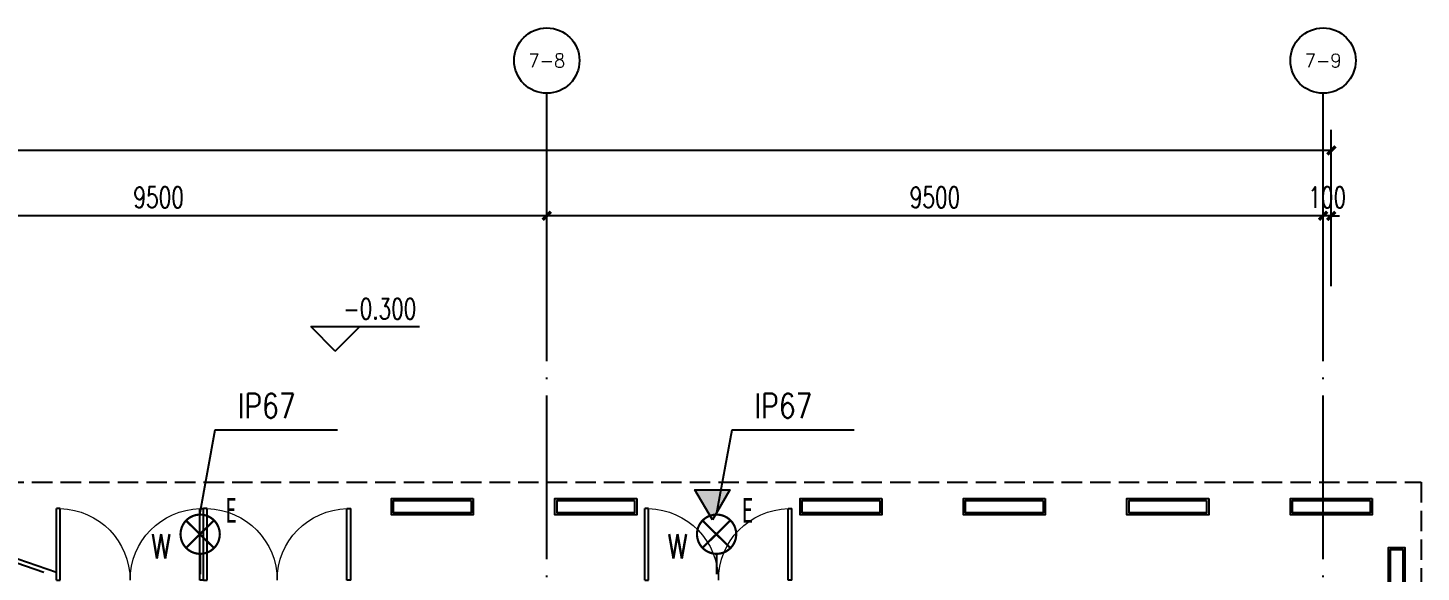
# Model space of a CAD drawing. Extents: x -621157 to 1764546, y -106808 to 741893.
# Drawn here: x 52531 to 69581, y 40100 to 46760 of the extents above; entities that cross this region are included whole.
import ezdxf
from ezdxf.enums import TextEntityAlignment as Align

# ---------------------------------------------------------------- set-up
doc = ezdxf.new("R2010")
doc.units = 0
doc.header["$LTSCALE"] = 1000
doc.header["$MEASUREMENT"] = 0
for name, pattern in [('DASH', [0.35, 0.25, -0.1]), ('XREF-A-101-平面图_t3$0$DASH', [0.35, 0.25, -0.1]), ('XREF-A-101-平面图_t3$0$DOTE', [2.42, 2, -0.2, 0.02, -0.2])]:
    doc.linetypes.add(name, pattern=pattern)
for name, color, linetype in [('0-底图', 7, 'Continuous'), ('AXIS_TEXT', 7, 'Continuous'), ('EQUIP-照明', 3, 'Continuous'), ('SIG_TEXT', 2, 'Continuous'), ('WIRE-应急', 4, 'DASH'), ('XREF-A-101-平面图_t3$0$A-DIM_ELEV', 8, 'Continuous'), ('XREF-A-101-平面图_t3$0$A-DOTE', 8, 'Continuous'), ('XREF-A-101-平面图_t3$0$A-SEE', 8, 'Continuous'), ('XREF-A-101-平面图_t3$0$A-SURFACE', 8, 'Continuous'), ('XREF-A-101-平面图_t3$0$A-WINDOW', 8, 'Continuous'), ('XREF-A-101-平面图_t3$0$AXIS', 8, 'Continuous'), ('XREF-A-101-平面图_t3$0$PUB_HATCH', 8, 'Continuous'), ('XREF-A-101-平面图_t3$0$PUB_TEXT', 8, 'Continuous'), ('设备-照明', 3, 'Continuous')]:
    doc.layers.add(name, color=color, linetype=linetype)
doc.styles.add('_TEL_DIM', font='SIMPLEX', dxfattribs={"width": 0.8, "height": 3.5, "bigfont": 'HZTXT'})
doc.styles.add('COMPLEX', font='COMPLEX')
doc.styles.add('DIM_FONT', font='ROMANS', dxfattribs={"width": 0.8, "bigfont": 'HZDXC'})
doc.styles.get("Standard").update_dxf_attribs({"font": 'romans.shx', "bigfont": 'HZDXC.SHX'})
doc.styles.add('STYLE1', font='simhei.ttf')
doc.styles.add('XREF-A-101-平面图_t3$0$A-AXIS-LABEL', font='COMPLEX', dxfattribs={"bigfont": 'GBCBIG'})
doc.styles.add('XREF-A-101-平面图_t3$0$A-DIM_T3', font='SIMPLEX', dxfattribs={"width": 0.705882, "bigfont": 'GBCBIG'})
doc.styles.add('XREF-A-101-平面图_t3$0$A-STANDARD', font='SIMPLEX', dxfattribs={"bigfont": 'GBCBIG'})
doc.dimstyles.new('XREF-A-101-平面图_t3$0$A-DIM-100', dxfattribs={"dimscale": 100, "dimtxt": 2.55, "dimasz": 1, "dimexe": 2.5, "dimexo": 3, "dimgap": 1, "dimtad": 1, "dimdec": 0, "dimzin": 0, "dimdsep": 46, "dimtxsty": 'XREF-A-101-平面图_t3$0$A-DIM_T3', "dimblk": 'XREF-A-101-平面图_t3$0$_ArchTick', "dimcen": 0.09, "dimclrt": 7, "dimazin": 2, "dimtfac": 1, "dimtdec": 0, "dimtix": 1, "dimtmove": 2, "dimatfit": 3, "dimfxl": 0, "dimtolj": 1, "dimtzin": 0, "dimarcsym": 0})

# ---------------------------------------------------------------- blocks, each defined once
blk = doc.blocks.new('XREF-A-101-平面图_t3$0$_ArchTick')
at = {"color": 0, "linetype": 'ByBlock', "const_width": 0.4}
blk.add_lwpolyline([(-0.5, -0.5), (0.5, 0.5)], dxfattribs=at)
blk = doc.blocks.new('*D25411')
at = {"layer": 'Defpoints', "color": 0}
for p in [(66500, 44460), (66500, 43300), (66600, 43300)]:
    blk.add_point(p, dxfattribs=at)
at = {"layer": 'XREF-A-101-平面图_t3$0$AXIS', "color": 0, "lineweight": -2}
for p, q in [((66500, 43600), (66500, 44710)), ((66600, 43600), (66600, 44710)), ((66500, 44460), (66400, 44460)), ((66600, 44460), (66500, 44460)), ((66600, 44460), (66700, 44460))]:
    blk.add_line(p, q, dxfattribs=at)
at = {"layer": 'XREF-A-101-平面图_t3$0$AXIS', "color": 0, "linetype": 'ByBlock', "lineweight": -2, "xscale": 100, "yscale": 100, "zscale": 100}
blk.add_blockref('XREF-A-101-平面图_t3$0$_ArchTick', (66500, 44460), dxfattribs=at)
at = {"layer": 'XREF-A-101-平面图_t3$0$AXIS', "color": 0, "linetype": 'ByBlock', "lineweight": -2, "xscale": 100, "yscale": 100, "zscale": 100, "rotation": 180}
blk.add_blockref('XREF-A-101-平面图_t3$0$_ArchTick', (66600, 44460), dxfattribs=at)
at = {"layer": 'XREF-A-101-平面图_t3$0$AXIS', "color": 7, "insert": (66550, 44687), "char_height": 255, "attachment_point": 5, "style": 'XREF-A-101-平面图_t3$0$A-DIM_T3'}
blk.add_mtext('\\A1;100', dxfattribs=at)
blk = doc.blocks.new('*D25412')
at = {"layer": 'Defpoints', "color": 0}
for p in [(57000, 44460), (57000, 43300), (66500, 43300)]:
    blk.add_point(p, dxfattribs=at)
at = {"layer": 'XREF-A-101-平面图_t3$0$AXIS', "color": 0, "lineweight": -2}
for p, q in [((57000, 43600), (57000, 44710)), ((66500, 43600), (66500, 44710)), ((66500, 44460), (57000, 44460))]:
    blk.add_line(p, q, dxfattribs=at)
at = {"layer": 'XREF-A-101-平面图_t3$0$AXIS', "color": 0, "linetype": 'ByBlock', "lineweight": -2, "xscale": 100, "yscale": 100, "zscale": 100, "rotation": 180}
blk.add_blockref('XREF-A-101-平面图_t3$0$_ArchTick', (57000, 44460), dxfattribs=at)
at = {"layer": 'XREF-A-101-平面图_t3$0$AXIS', "color": 0, "linetype": 'ByBlock', "lineweight": -2, "xscale": 100, "yscale": 100, "zscale": 100}
blk.add_blockref('XREF-A-101-平面图_t3$0$_ArchTick', (66500, 44460), dxfattribs=at)
at = {"layer": 'XREF-A-101-平面图_t3$0$AXIS', "color": 7, "insert": (61750, 44687), "char_height": 255, "attachment_point": 5, "style": 'XREF-A-101-平面图_t3$0$A-DIM_T3'}
blk.add_mtext('\\A1;9500', dxfattribs=at)
blk = doc.blocks.new('*D25413')
at = {"layer": 'Defpoints', "color": 0}
for p in [(47500, 44460), (47500, 43300), (57000, 43300)]:
    blk.add_point(p, dxfattribs=at)
at = {"layer": 'XREF-A-101-平面图_t3$0$AXIS', "color": 0, "lineweight": -2}
for p, q in [((47500, 43600), (47500, 44710)), ((57000, 43600), (57000, 44710)), ((57000, 44460), (47500, 44460))]:
    blk.add_line(p, q, dxfattribs=at)
at = {"layer": 'XREF-A-101-平面图_t3$0$AXIS', "color": 0, "linetype": 'ByBlock', "lineweight": -2, "xscale": 100, "yscale": 100, "zscale": 100, "rotation": 180}
blk.add_blockref('XREF-A-101-平面图_t3$0$_ArchTick', (47500, 44460), dxfattribs=at)
at = {"layer": 'XREF-A-101-平面图_t3$0$AXIS', "color": 0, "linetype": 'ByBlock', "lineweight": -2, "xscale": 100, "yscale": 100, "zscale": 100}
blk.add_blockref('XREF-A-101-平面图_t3$0$_ArchTick', (57000, 44460), dxfattribs=at)
at = {"layer": 'XREF-A-101-平面图_t3$0$AXIS', "color": 7, "insert": (52250, 44687), "char_height": 255, "attachment_point": 5, "style": 'XREF-A-101-平面图_t3$0$A-DIM_T3'}
blk.add_mtext('\\A1;9500', dxfattribs=at)
blk = doc.blocks.new('_AXISO')
blk.add_circle((0, 0), 0.5)
at = {"layer": 'AXIS_TEXT', "style": 'COMPLEX'}
blk.add_attdef('A', text='', height=0.56, dxfattribs=at).set_placement((-0.25, -0.28), (0.25, -0.28), align=Align.FIT)
blk = doc.blocks.new('*D25422')
at = {"layer": 'Defpoints', "color": 0}
for p in [(-300, 45260), (-300, 43300), (66600, 43300)]:
    blk.add_point(p, dxfattribs=at)
at = {"layer": 'XREF-A-101-平面图_t3$0$AXIS', "color": 0, "lineweight": -2}
for p, q in [((-300, 43600), (-300, 45510)), ((66600, 43600), (66600, 45510)), ((66600, 45260), (-300, 45260))]:
    blk.add_line(p, q, dxfattribs=at)
at = {"layer": 'XREF-A-101-平面图_t3$0$AXIS', "color": 0, "linetype": 'ByBlock', "lineweight": -2, "xscale": 100, "yscale": 100, "zscale": 100, "rotation": 180}
blk.add_blockref('XREF-A-101-平面图_t3$0$_ArchTick', (-300, 45260), dxfattribs=at)
at = {"layer": 'XREF-A-101-平面图_t3$0$AXIS', "color": 0, "linetype": 'ByBlock', "lineweight": -2, "xscale": 100, "yscale": 100, "zscale": 100}
blk.add_blockref('XREF-A-101-平面图_t3$0$_ArchTick', (66600, 45260), dxfattribs=at)
at = {"layer": 'XREF-A-101-平面图_t3$0$AXIS', "color": 7, "insert": (33150, 45487), "char_height": 255, "attachment_point": 5, "style": 'XREF-A-101-平面图_t3$0$A-DIM_T3'}
blk.add_mtext('\\A1;66900', dxfattribs=at)
blk = doc.blocks.new('XREF-A-101-平面图_t3$0$bz1')
at = {"layer": 'XREF-A-101-平面图_t3$0$PUB_HATCH'}
h = blk.add_hatch(color=1, dxfattribs=at)
h.dxf.hatch_style = 1
h.paths.add_polyline_path([(4866032, -641203), (4865818, -641573), (4866245, -641573)])
at = {"layer": 'XREF-A-101-平面图_t3$0$PUB_TEXT', "color": 1}
blk.add_lwpolyline([(4866032, -641203), (4865818, -641573), (4866245, -641573)], close=True, dxfattribs=at)
blk = doc.blocks.new('XREF-A-101-平面图_t3$0$G$C34B60025')
at = {"xscale": -1, "rotation": 180}
blk.add_blockref('XREF-A-101-平面图_t3$0$bz1', (-4807106, -740365), dxfattribs=at)
blk = doc.blocks.new('XREF-A-101-平面图_t3$0$DOOR2DLIB$SYSLIB$00000108')
at = {"color": 0}
for p, q in [((-0.5, 0), (-0.5, 0.4875)), ((-0.475, 0.4875), (-0.5, 0.4875)), ((-0.475, 0), (-0.475, 0.4875)), ((0.475, 0), (0.475, 0.4875)), ((0.475, 0.4875), (0.5, 0.4875)), ((0.5, 0), (0.5, 0.4875)), ((-0.5, 0), (-0.475, 0)), ((0.5, 0), (0.475, 0))]:
    blk.add_line(p, q, dxfattribs=at)
at = {"color": 0, "lineweight": 13}
for centre, start, end in [((-0.4875, 0), 0, 88.53072), ((0.4875, 0), 91.46928, 180)]:
    blk.add_arc(centre, 0.4875, start, end, dxfattribs=at)
blk = doc.blocks.new('HC002633132082')
at = {"layer": 'EQUIP-照明', "color": 0, "linetype": 'Continuous', "const_width": 0.267}
blk.add_lwpolyline([(-2.37, 0, 1), (2.43, 0, 1)], format="xyb", close=True, dxfattribs=at)
for points in [[(-1.7, 1.67), (1.7, -1.67)], [(-1.7, -1.67), (-1.7, -1.67), (1.7, 1.67)]]:
    blk.add_lwpolyline(points, dxfattribs=at)
at = {"layer": 'EQUIP-照明', "color": 0}
blk.add_point((0, 0), dxfattribs=at)
at = {"color": 0, "width": 0.7}
blk.add_attdef('PSFHATT', (4.48, -2.4), '', height=0.025, dxfattribs=at)
at = {"layer": 'EQUIP-照明', "color": 0, "style": 'STYLE1', "width": 0.7}
blk.add_text('E', height=3, dxfattribs=at).set_placement((3.81, 1.42), align=Align.CENTER)
at = {"layer": 'EQUIP-照明', "color": 0, "style": '_TEL_DIM', "flags": 1}
blk.add_attdef('A', text='', height=0.0001, dxfattribs=at).set_placement((0.03, 0), align=Align.MIDDLE_CENTER)
blk = doc.blocks.new('XREF-A-101-平面图_t3$0$轴网')
at = {"layer": 'XREF-A-101-平面图_t3$0$A-DOTE', "linetype": 'XREF-A-101-平面图_t3$0$DOTE'}
for p, q in [((57000, -3300), (57000, 43300)), ((66500, -3300), (66500, 43300))]:
    blk.add_line(p, q, dxfattribs=at)
at = {"layer": 'XREF-A-101-平面图_t3$0$AXIS'}
for p, q in [((57000, 43300), (57000, 45959.5)), ((66500, 43300), (66500, 45959.5))]:
    blk.add_line(p, q, dxfattribs=at)
ref = blk.add_blockref('_AXISO', (57000, 46359.5), dxfattribs=dict(at, xscale=800, yscale=800, zscale=800))
ref.add_attrib('A', '7-8', dxfattribs={"color": 7, "height": 168.54, "style": 'XREF-A-101-平面图_t3$0$A-AXIS-LABEL', "width": 0.933333}).set_placement((56775.3, 46275.2), (57224.7, 46275.2), align=Align.FIT)
ref = blk.add_blockref('_AXISO', (66500, 46359.5), dxfattribs=dict(at, xscale=800, yscale=800, zscale=800))
ref.add_attrib('A', '7-9', dxfattribs={"color": 7, "height": 168.54, "style": 'XREF-A-101-平面图_t3$0$A-AXIS-LABEL', "width": 0.933333}).set_placement((66275.3, 46275.2), (66724.7, 46275.2), align=Align.FIT)
for p1, p2, distance, picture, middle in [((66600, 43300), (-300, 43300), -1959.5, '*D25422', (33150, 45487)), ((57000, 43300), (47500, 43300), -1159.5, '*D25413', (52250, 44687)), ((66500, 43300), (57000, 43300), -1159.5, '*D25412', (61750, 44687)), ((66600, 43300), (66500, 43300), -1159.5, '*D25411', (66550, 44687))]:
    dim = blk.add_aligned_dim(p1=p1, p2=p2, distance=distance, dimstyle='XREF-A-101-平面图_t3$0$A-DIM-100', dxfattribs=at)
    dim.commit()
    dim.dimension.update_dxf_attribs({"geometry": picture, "text_midpoint": middle})
blk = doc.blocks.new('XREF-A-101-平面图_t3')
at = {"layer": 'XREF-A-101-平面图_t3$0$A-DIM_ELEV'}
for p, q in [((254412, 42805), (254112, 43105)), ((254112, 43105), (255442, 43105)), ((254412, 42805), (254712, 43105))]:
    blk.add_line(p, q, dxfattribs=at)
at = {"layer": 'XREF-A-101-平面图_t3$0$A-SEE', "linetype": 'XREF-A-101-平面图_t3$0$DASH'}
blk.add_lwpolyline([(247200, 41200), (247200, 41200), (267700, 41200), (267700, 27600), (267700, 27600)], dxfattribs=at)
at = {"layer": 'XREF-A-101-平面图_t3$0$A-SURFACE'}
for points in [[(247200, 40300), (247200, 41200), (247800, 41200), (251000, 40100)], [(247250, 40300), (247250, 41150), (247792, 41150), (250846, 40100)]]:
    blk.add_lwpolyline(points, dxfattribs=at)
for points in [[(256100, 41000), (256100, 40800), (255100, 40800), (255100, 41000)], [(256075, 40975), (256075, 40825), (255125, 40825), (255125, 40975)], [(258100, 41000), (258100, 40800), (257100, 40800), (257100, 41000)], [(258075, 40975), (258075, 40825), (257125, 40825), (257125, 40975)], [(261100, 41000), (261100, 40800), (260100, 40800), (260100, 41000)], [(261075, 40975), (261075, 40825), (260125, 40825), (260125, 40975)], [(263100, 41000), (263100, 40800), (262100, 40800), (262100, 41000)], [(263075, 40975), (263075, 40825), (262125, 40825), (262125, 40975)], [(265100, 41000), (265100, 40800), (264100, 40800), (264100, 41000)], [(265075, 40975), (265075, 40825), (264125, 40825), (264125, 40975)], [(267100, 41000), (267100, 40800), (266100, 40800), (266100, 41000)], [(267075, 40975), (267075, 40825), (266125, 40825), (266125, 40975)], [(267500, 39400), (267300, 39400), (267300, 40400), (267500, 40400)], [(267475, 39425), (267325, 39425), (267325, 40375), (267475, 40375)]]:
    blk.add_lwpolyline(points, close=True, dxfattribs=at)
blk.add_blockref('XREF-A-101-平面图_t3$0$G$C34B60025', (200100, 139900))
at = {"layer": 'XREF-A-101-平面图_t3$0$A-DOTE'}
blk.add_blockref('XREF-A-101-平面图_t3$0$轴网', (200000, 0), dxfattribs=at)
at = {"layer": 'XREF-A-101-平面图_t3$0$A-WINDOW', "xscale": 1800, "yscale": -1800, "zscale": 1800, "rotation": 180}
for p in [(251900, 40000), (253700, 40000), (259100, 40000)]:
    blk.add_blockref('XREF-A-101-平面图_t3$0$DOOR2DLIB$SYSLIB$00000108', p, dxfattribs=at)
at = {"layer": 'XREF-A-101-平面图_t3$0$A-DIM_ELEV', "color": 7, "style": 'XREF-A-101-平面图_t3$0$A-STANDARD', "width": 0.705882}
blk.add_text('-0.300', height=255, dxfattribs=at).set_placement((254509, 43195))

msp = doc.modelspace()

# ---------------------------------------------------------------- block references
at = {"layer": '0-底图'}
msp.add_blockref('XREF-A-101-平面图_t3', (-198119, 0), dxfattribs=at)

# ---------------------------------------------------------------- next in the draw order: linework, layer by layer
at = {"layer": 'SIG_TEXT'}
for points in [[(54636, 40804), (54824, 41840), (56319, 41840)], [(60959, 40804), (61148, 41840), (62643, 41840)]]:
    msp.add_lwpolyline(points, dxfattribs=at)
at = {"layer": 'WIRE-应急'}
for points in [[(54639, 40324), (54639, 40076)], [(60959, 40324), (60959, 39700)]]:
    msp.add_lwpolyline(points, dxfattribs=at)

# ---------------------------------------------------------------- next in the draw order: block references
at = {"layer": '设备-照明', "xscale": 100, "yscale": 100, "zscale": 100}
for p in [(54636, 40564), (60956, 40564)]:
    msp.add_blockref('HC002633132082', p, dxfattribs=at)

# ---------------------------------------------------------------- next in the draw order: texts
at = {"layer": 'SIG_TEXT', "style": 'DIM_FONT', "width": 0.8}
for s, p in [('IP67', (55098, 41985)), ('IP67', (61422, 41985)), ('W', (54038, 40265, -672)), ('W', (60359, 40265, -672))]:
    msp.add_text(s, height=300, dxfattribs=at).set_placement(p)

doc.saveas('drawing.dxf')
